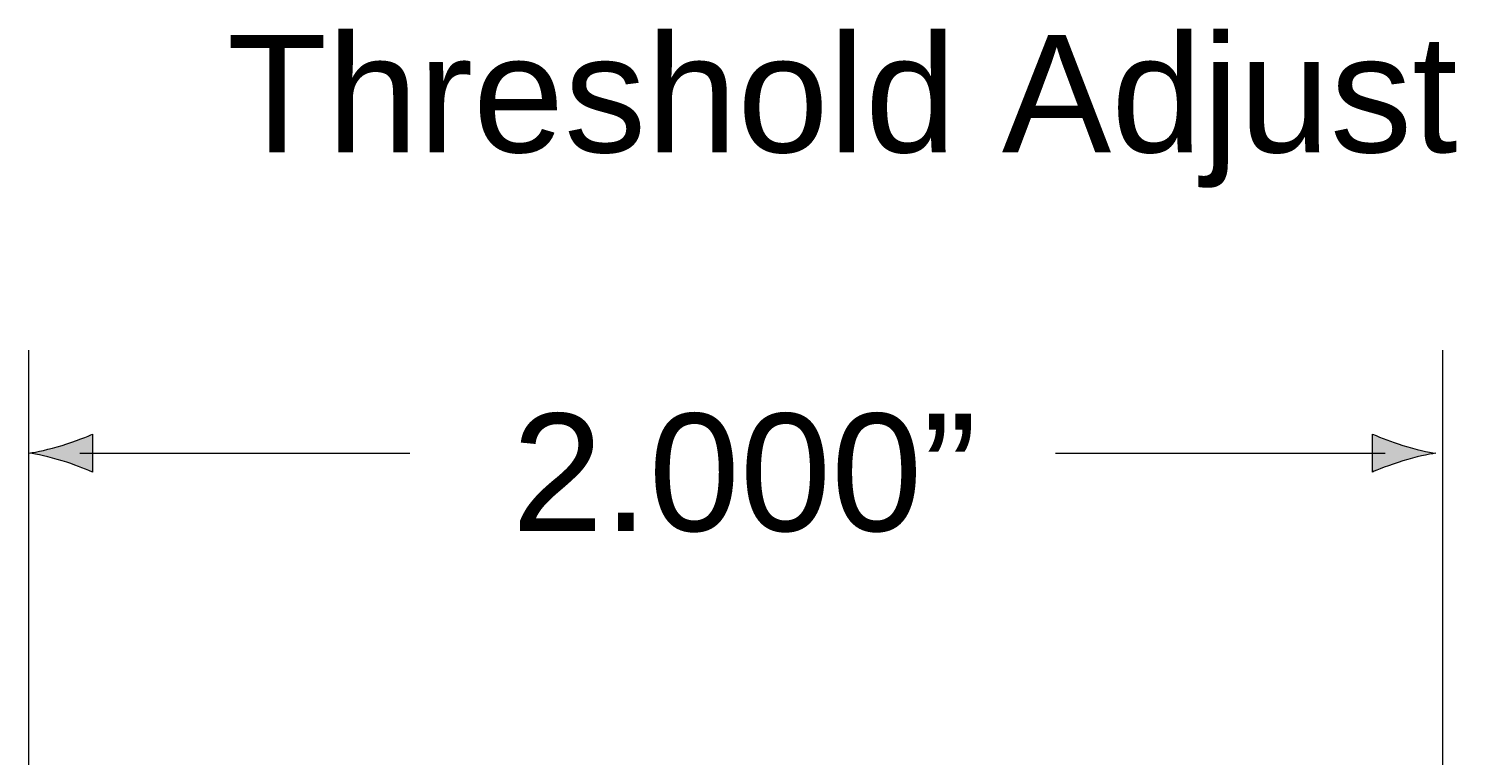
# Model space of a CAD drawing. Header units: inches. Extents: x 0.18 to 4.06, y 0.3 to 3.48.
# Drawn here: x 2.723 to 3.756, y 1.486 to 2.012 of the extents above; entities that cross this region are included whole.
import ezdxf

# ---------------------------------------------------------------- set-up
doc = ezdxf.new("R2010")
doc.units = ezdxf.units.IN
doc.header["$MEASUREMENT"] = 0
doc.layers.add('Layer 1', color=7, linetype='Continuous')

# ---------------------------------------------------------------- blocks, each defined once
blk = doc.blocks.new('block 2')
at = {"layer": 'Layer 1'}
h = blk.add_hatch(color=251, dxfattribs=at)
h.dxf.hatch_style = 2
edge = h.paths.add_edge_path()
edge.add_spline(control_points=[(2.7472, 1.6995), (2.7562, 1.6967), (2.762, 1.6943), (2.7692, 1.6914), (2.7692, 1.6914), (2.7692, 1.7188), (2.7692, 1.7188), (2.7667, 1.7176), (2.7562, 1.7134), (2.7472, 1.7107), (2.7376, 1.7078), (2.7288, 1.7058), (2.7231, 1.7051), (2.7288, 1.7044), (2.7376, 1.7024), (2.7472, 1.6995)], knot_values=[0, 0, 0, 0, 0.013889, 0.013889, 0.013889, 0.027778, 0.027778, 0.027778, 0.041667, 0.041667, 0.041667, 0.055556, 0.055556, 0.055556, 0.069444, 0.069444, 0.069444, 0.069444], degree=3, periodic=0)
edge.add_line((2.7472, 1.6995), (2.7472, 1.6995))
h = blk.add_hatch(color=251, dxfattribs=at)
h.dxf.hatch_style = 2
edge = h.paths.add_edge_path()
edge.add_spline(control_points=[(3.7176, 1.7107), (3.7086, 1.7134), (3.7028, 1.7159), (3.6956, 1.7188), (3.6956, 1.7188), (3.6956, 1.6913), (3.6956, 1.6913), (3.6982, 1.6926), (3.7086, 1.6967), (3.7176, 1.6994), (3.7273, 1.7024), (3.736, 1.7043), (3.7416, 1.705), (3.736, 1.7057), (3.7273, 1.7077), (3.7176, 1.7107)], knot_values=[0, 0, 0, 0, 0.013889, 0.013889, 0.013889, 0.027778, 0.027778, 0.027778, 0.041667, 0.041667, 0.041667, 0.055556, 0.055556, 0.055556, 0.069444, 0.069444, 0.069444, 0.069444], degree=3, periodic=0)
edge.add_line((3.7176, 1.7107), (3.7176, 1.7107))
at = {"layer": 'Layer 1', "color": 250, "lineweight": 18}
for points in [[(2.7228, 1.7796), (2.7228, 1.3743)], [(3.7463, 1.7796), (3.7463, 1.3304)], [(2.76, 1.7051), (2.9987, 1.7051)], [(3.4661, 1.7051), (3.7048, 1.7051)]]:
    blk.add_lwpolyline(points, dxfattribs=at)
at = {"layer": 'Layer 1', "lineweight": 0}
for points in [[(2.7472, 1.6995), (2.7562, 1.6967), (2.762, 1.6943), (2.7692, 1.6914), (2.7692, 1.6914), (2.7692, 1.7188), (2.7692, 1.7188), (2.7667, 1.7176), (2.7562, 1.7134), (2.7472, 1.7107), (2.7376, 1.7078), (2.7288, 1.7058), (2.7231, 1.7051), (2.7288, 1.7044), (2.7376, 1.7024), (2.7472, 1.6995)], [(3.7176, 1.7107), (3.7086, 1.7134), (3.7028, 1.7159), (3.6956, 1.7188), (3.6956, 1.7188), (3.6956, 1.6913), (3.6956, 1.6913), (3.6982, 1.6926), (3.7086, 1.6967), (3.7176, 1.6994), (3.7273, 1.7024), (3.736, 1.7043), (3.7416, 1.705), (3.736, 1.7057), (3.7273, 1.7077), (3.7176, 1.7107)]]:
    blk.add_open_spline(points, degree=3, knots=[0, 0, 0, 0, 1, 1, 1, 2, 2, 2, 3, 3, 3, 4, 4, 4, 5, 5, 5, 5], dxfattribs=at)
at = {"layer": 'Layer 1', "color": 250, "lineweight": 18}
for points in [[(2.7472, 1.6995), (2.7562, 1.6967), (2.762, 1.6943), (2.7692, 1.6914), (2.7692, 1.6914), (2.7692, 1.7188), (2.7692, 1.7188), (2.7667, 1.7176), (2.7562, 1.7134), (2.7472, 1.7107), (2.7376, 1.7078), (2.7288, 1.7058), (2.7231, 1.7051), (2.7288, 1.7044), (2.7376, 1.7024), (2.7472, 1.6995)], [(3.7176, 1.7107), (3.7086, 1.7134), (3.7028, 1.7159), (3.6956, 1.7188), (3.6956, 1.7188), (3.6956, 1.6913), (3.6956, 1.6913), (3.6982, 1.6926), (3.7086, 1.6967), (3.7176, 1.6994), (3.7273, 1.7024), (3.736, 1.7043), (3.7416, 1.705), (3.736, 1.7057), (3.7273, 1.7077), (3.7176, 1.7107)]]:
    blk.add_open_spline(points, degree=3, knots=[0, 0, 0, 0, 1, 1, 1, 2, 2, 2, 3, 3, 3, 4, 4, 4, 5, 5, 5, 5], dxfattribs=at)
at = {"layer": 'Layer 1', "color": 250, "char_height": 0.085, "attachment_point": 7}
for s, insert in [('\\fArial|b0|i0|c0|p34;\\W1;Threshold Adjust', (2.8664, 1.8971)), ('\\fArial|b0|i0|c0|p34;\\W1;2.000”', (3.0727, 1.6475))]:
    blk.add_mtext(s, dxfattribs=dict(at, insert=insert))

msp = doc.modelspace()

# ---------------------------------------------------------------- block references
at = {"layer": 'Layer 1'}
msp.add_blockref('block 2', (0, 0), dxfattribs=at)

doc.saveas('drawing.dxf')
